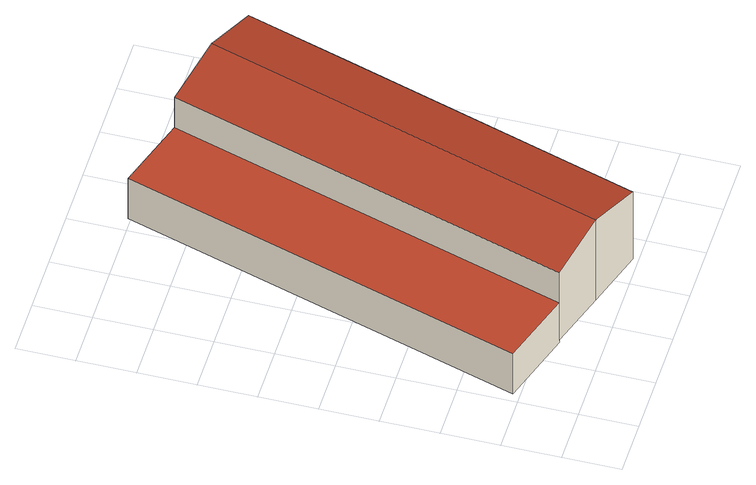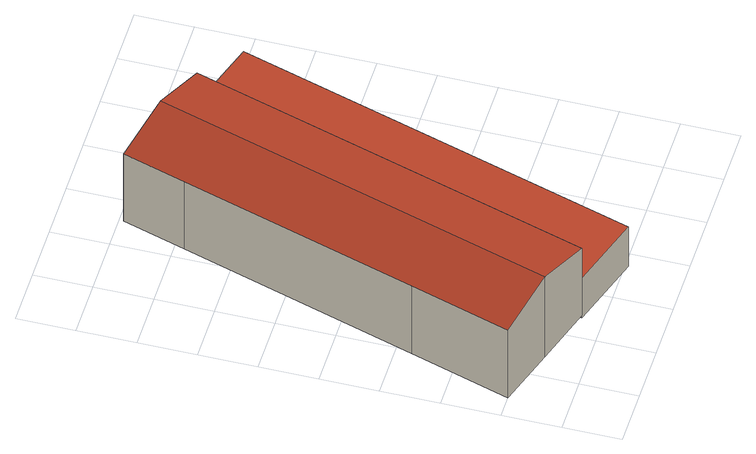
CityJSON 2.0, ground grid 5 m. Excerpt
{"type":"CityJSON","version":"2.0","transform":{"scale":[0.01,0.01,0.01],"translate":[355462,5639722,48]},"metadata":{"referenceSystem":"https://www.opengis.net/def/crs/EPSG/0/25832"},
"CityObjects":{
"building1":{"type":"Building","attributes":{"Gemeindeschluessel":"05315000","Geometrietyp2DReferenz":"3000","function":"31001_2120"},"address":[{"country":"Germany","locality":"Köln","thoroughfareNumber":"2","thoroughfareName":"Brühler Landstr."}],"children":["building1-1","building1-2"]},
"building1-1":{"type":"BuildingPart","attributes":{"roofType":"3100","measuredHeight":9.05,"storeysAboveGround":2},"parents":["building1"],"geometry":[{"type":"MultiSurface","lod":"2","boundaries":[[[0,1,2,3]],[[4,5,1,0]],[[6,7,5,4]],[[8,9,7,6]],[[10,11,12,13]],[[14,15,11,10]],[[3,2,15,14]],[[4,0,3,14,10,6]],[[13,8,6,10]],[[1,5,7,9,12,11,15,2]],[[8,13,16,17]],[[12,9,17,16]]],"semantics":{"surfaces":[{"type":"WallSurface"},{"type":"RoofSurface"},{"type":"GroundSurface"},{"type":"ClosureSurface"}],"values":[0,0,0,0,0,0,0,1,1,2,0,3]}}]},
"building1-2":{"type":"BuildingPart","attributes":{"roofType":"1000","measuredHeight":4.51,"storeysAboveGround":2},"address":[{"country":"Germany","locality":"Köln","thoroughfareNumber":"2","thoroughfareName":"Brühler Landstr."}],"parents":["building1"],"geometry":[{"type":"MultiSurface","lod":"2","boundaries":[[[16,18,19,20]],[[21,22,23,17]],[[20,19,22,21]],[[17,16,20,21]],[[18,23,22,19]],[[12,9,23,18]],[[16,17,9,12]]],"semantics":{"surfaces":[{"type":"WallSurface"},{"type":"RoofSurface"},{"type":"GroundSurface"},{"type":"ClosureSurface"}],"values":[0,0,0,1,2,0,3]}}]}
},
"vertices":[
[1923,594,814],[1923,594,52],[2554,2637,52],[2554,2637,814],[1753,43,814],[1753,43,52],[1241,203,957],[1241,203,52],[730,362,814],[730,362,52],[2305,3668,957],[2305,3668,52],[1786,3829,52],[1786,3829,814],[2823,3507,814],[2823,3507,52],[1786,3829,476],[730,362,476],
[1786,3829,25],[1137,4031,25],[1137,4031,476],[81,565,476],[81,565,25],[730,362,25]
]}
